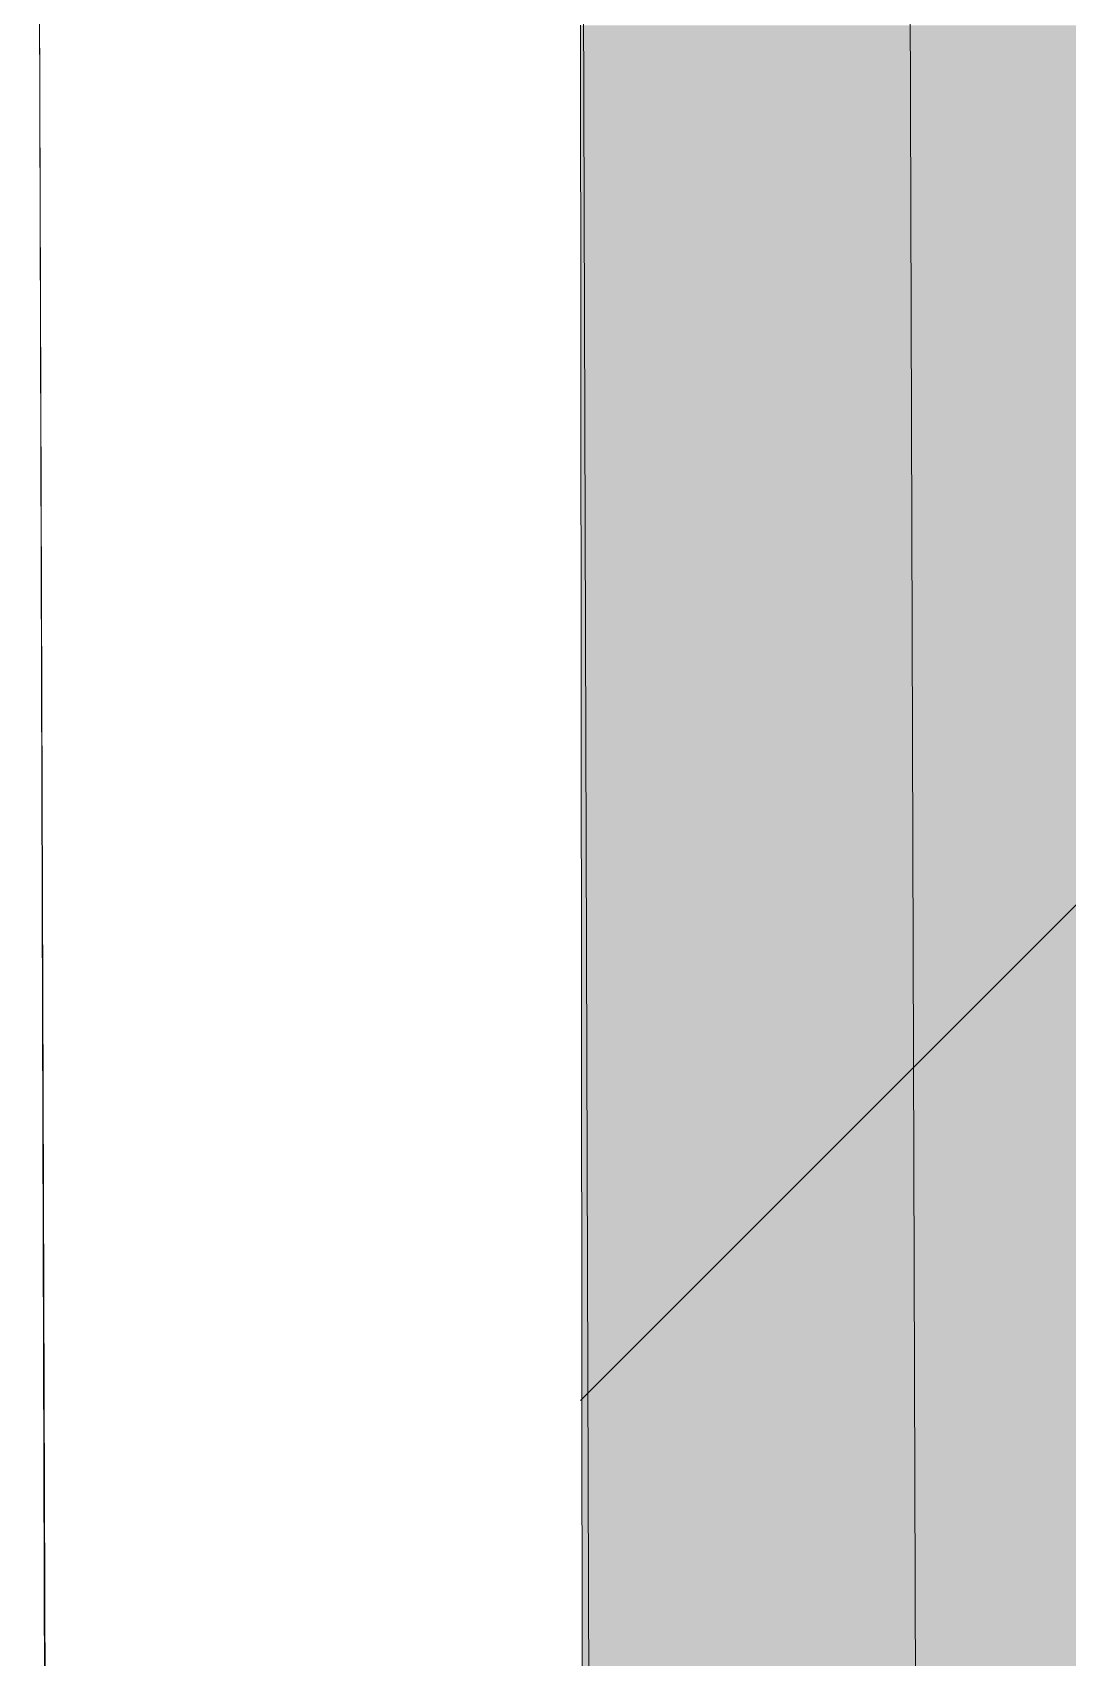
# Model space of a CAD drawing. Header units: millimetres. Extents: x -546 to 1681, y -650 to 1730.
# Drawn here: x 763.7242 to 764.0094, y 613.8679 to 614.3157 of the extents above; entities that cross this region are included whole.
import ezdxf

# ---------------------------------------------------------------- set-up
doc = ezdxf.new("R2010")
doc.units = ezdxf.units.MM

msp = doc.modelspace()

# ---------------------------------------------------------------- hatches: boundary and pattern name
at = {"true_color": 0xffffff}
h = msp.add_hatch(color=7, dxfattribs=at)
h.dxf.hatch_style = 2
h.paths.add_polyline_path([(764.64517, 546.58061), (763.94517, 546.58061), (763.87517, 614.31771), (764.57517, 614.31771)])

# ---------------------------------------------------------------- linework, layer by layer
at = {"color": 7, "lineweight": 0}
for points in [[(763.99417, 605.22469), (763.96417, 614.93871)], [(763.75517, 605.22469), (763.72417, 614.93771)], [(763.72417, 614.93771), (763.75417, 605.22469)], [(763.90417, 605.22469), (763.87417, 614.93771)], [(763.87517, 613.93871), (764.25417, 614.31771)], [(763.87517, 614.31771), (763.94617, 545.8806)]]:
    msp.add_lwpolyline(points, dxfattribs=at)

doc.saveas('drawing.dxf')
